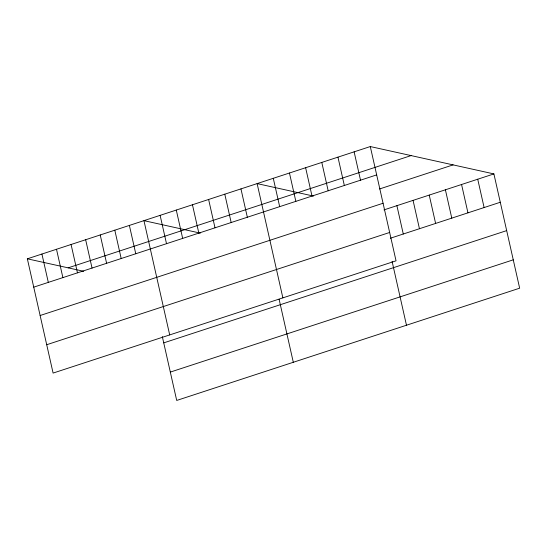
<?xml version="1.0" encoding="UTF-8"?>
<svg xmlns="http://www.w3.org/2000/svg" width="547" height="547" viewBox="0 0 547 547"><rect width="100%" height="100%" fill="white"/><g stroke="black" fill="none" stroke-linecap="round" stroke-linejoin="round"><path stroke-width="0.82" d="M370.292 146.555L396.042 260.823L53.1 373.081L27.35 258.813L370.292 146.555L493.9 173.919L519.65 288.187L176.708 400.445L162.315 336.576M68.143 267.845L411.084 155.587M33.736 287.154L376.678 174.896M379.55 188.968L453.107 164.886M40.129 315.51L383.071 203.252M383.96 209.904L493.9 173.919M46.714 344.726L389.655 232.468M390.346 238.246L500.286 202.26M163.731 342.873L506.672 230.615M170.315 372.09L513.257 259.832M313.479 196.072L257.124 183.601L282.874 297.869M200.305 233.118L143.95 220.646L169.7 334.914M27.35 258.813L83.705 271.291M477.729 179.211L484.116 207.552M461.565 184.503L467.952 212.845M445.395 189.795L451.781 218.137M429.231 195.088L435.617 223.429M413.06 200.38L419.446 228.721M396.896 205.672L403.283 234.013M392.083 261.363L406.476 325.233M354.128 151.847L360.514 180.189M337.957 157.139L344.343 185.481M321.793 162.432L328.179 190.773M305.623 167.724L312.009 196.065M289.459 173.016L295.845 201.358M273.288 178.308L279.674 206.65M279.093 299.195L293.308 362.278M240.953 188.893L247.34 217.234M224.79 194.185L231.176 222.526M208.619 199.477L215.005 227.819M192.455 204.769L198.841 233.111M176.284 210.062L182.671 238.403M160.121 215.354L166.507 243.695M129.372 225.412L135.765 253.753M114.802 230.184L121.188 258.526M100.224 234.957L106.61 263.298M85.653 239.73L92.04 268.071M71.076 244.502L77.462 272.837M56.498 249.268L62.884 277.609M41.928 254.04L48.314 282.382"/></g></svg>
